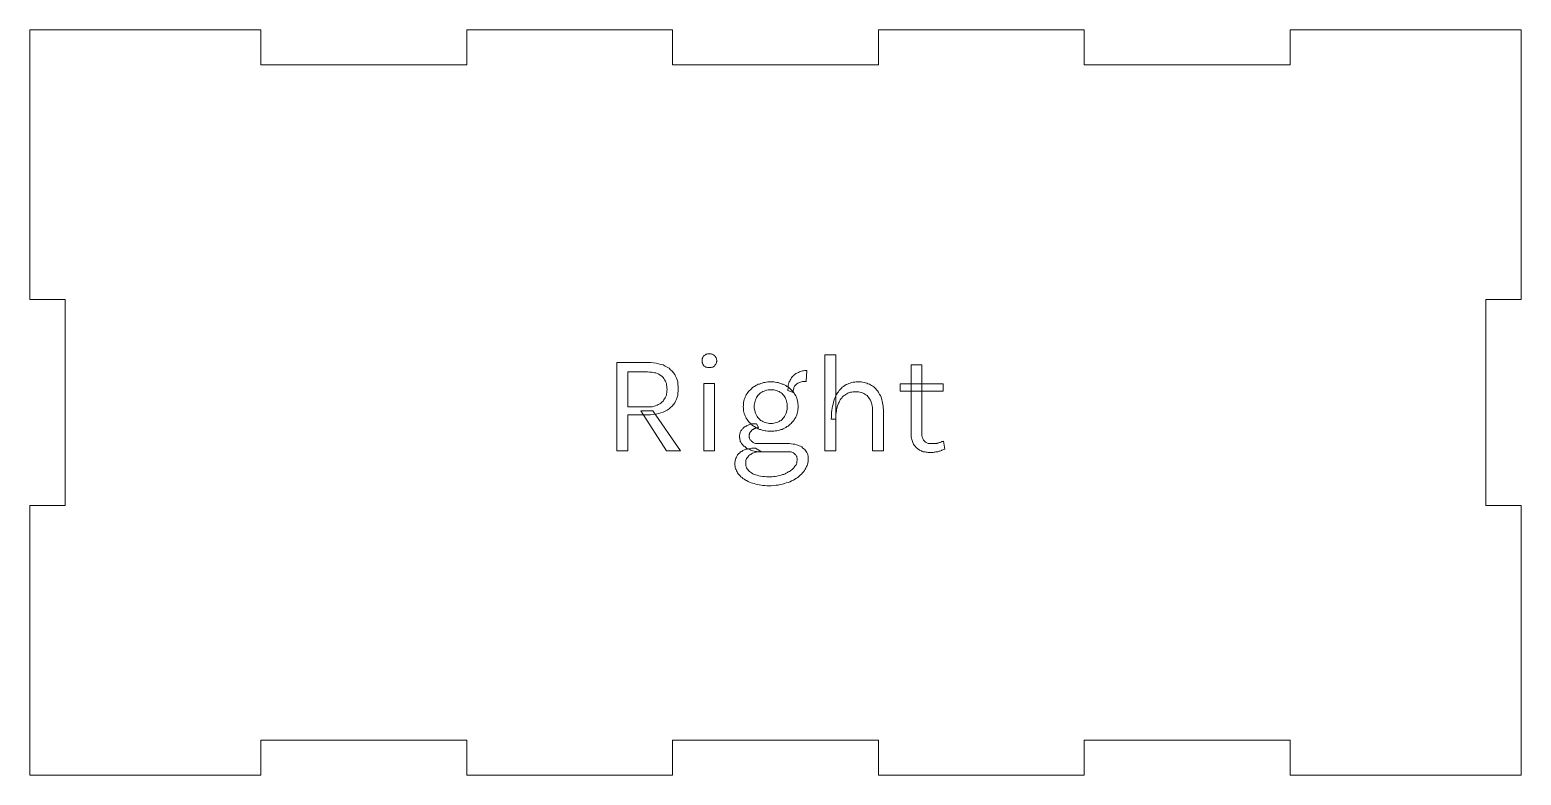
# Model space of a CAD drawing. Extents: x 0 to 19.1, y 0 to 10.4.
# Drawn here: x 0 to 5, y 7.85 to 10.35 of the extents above; entities that cross this region are included whole.
import ezdxf

# ---------------------------------------------------------------- set-up
doc = ezdxf.new("R2010")
doc.units = 0
doc.layers.get('0').update_dxf_attribs({"lineweight": 0})

msp = doc.modelspace()

# ---------------------------------------------------------------- linework, layer by layer
for p, q in [((0.118, 10.354), (0, 10.354)), ((0, 10.354), (0, 10.236)), ((0.775, 10.354), (0.118, 10.354)), ((0.775, 10.236), (0.775, 10.354)), ((2.155, 10.354), (1.465, 10.354)), ((1.465, 10.354), (1.465, 10.236)), ((2.155, 10.236), (2.155, 10.354)), ((3.535, 10.354), (2.845, 10.354)), ((2.845, 10.354), (2.845, 10.236)), ((3.535, 10.236), (3.535, 10.354)), ((4.882, 10.354), (4.225, 10.354)), ((4.225, 10.354), (4.225, 10.236)), ((5, 10.354), (4.882, 10.354)), ((5, 10.236), (5, 10.354)), ((0, 10.236), (0, 9.449)), ((1.465, 10.236), (0.775, 10.236)), ((2.845, 10.236), (2.155, 10.236)), ((4.225, 10.236), (3.535, 10.236)), ((5, 9.449), (5, 10.236)), ((0, 9.449), (0.118, 9.449)), ((0.118, 9.449), (0.118, 8.759)), ((4.882, 8.759), (4.882, 9.449)), ((4.882, 9.449), (5, 9.449)), ((2.254, 9.25), (2.255, 9.252)), ((2.254, 9.248), (2.254, 9.25)), ((2.255, 9.254), (2.256, 9.255)), ((2.255, 9.252), (2.255, 9.254)), ((2.256, 9.255), (2.257, 9.257)), ((2.257, 9.257), (2.258, 9.258)), ((2.258, 9.258), (2.259, 9.26)), ((2.259, 9.26), (2.26, 9.261)), ((2.26, 9.261), (2.261, 9.262)), ((2.261, 9.262), (2.263, 9.263)), ((2.263, 9.263), (2.265, 9.264)), ((2.265, 9.264), (2.266, 9.265)), ((2.266, 9.265), (2.268, 9.266)), ((2.268, 9.266), (2.27, 9.266)), ((2.27, 9.266), (2.272, 9.267)), ((2.272, 9.267), (2.274, 9.267)), ((2.274, 9.267), (2.276, 9.267)), ((2.276, 9.267), (2.278, 9.267)), ((2.278, 9.267), (2.278, 9.267)), ((2.278, 9.267), (2.28, 9.267)), ((2.28, 9.267), (2.282, 9.267)), ((2.282, 9.267), (2.284, 9.267)), ((2.284, 9.267), (2.286, 9.266)), ((2.286, 9.266), (2.288, 9.266)), ((2.288, 9.266), (2.29, 9.265)), ((2.29, 9.265), (2.292, 9.264)), ((2.292, 9.264), (2.293, 9.263)), ((2.293, 9.263), (2.295, 9.262)), ((2.295, 9.262), (2.296, 9.261)), ((2.296, 9.261), (2.297, 9.26)), ((2.297, 9.26), (2.298, 9.258)), ((2.298, 9.258), (2.299, 9.257)), ((2.299, 9.257), (2.3, 9.255)), ((2.3, 9.255), (2.301, 9.254)), ((2.301, 9.254), (2.302, 9.252)), ((2.302, 9.252), (2.302, 9.25)), ((2.302, 9.25), (2.302, 9.248)), ((2.665, 8.942), (2.665, 9.264)), ((2.665, 9.264), (2.702, 9.264)), ((2.702, 9.264), (2.702, 8.942)), ((1.968, 8.942), (1.968, 9.238)), ((1.968, 9.238), (2.071, 9.238)), ((2.005, 9.207), (2.005, 9.089)), ((2.071, 9.207), (2.005, 9.207)), ((2.005, 9.207), (2.005, 9.207)), ((2.071, 9.238), (2.081, 9.238)), ((2.078, 9.206), (2.071, 9.207)), ((2.071, 9.207), (2.071, 9.207)), ((2.084, 9.206), (2.078, 9.206)), ((2.081, 9.238), (2.091, 9.237)), ((2.089, 9.205), (2.084, 9.206)), ((2.094, 9.204), (2.089, 9.205)), ((2.091, 9.237), (2.1, 9.236)), ((2.099, 9.203), (2.094, 9.204)), ((2.104, 9.201), (2.099, 9.203)), ((2.1, 9.236), (2.108, 9.234)), ((2.109, 9.199), (2.104, 9.201)), ((2.108, 9.234), (2.116, 9.232)), ((2.116, 9.232), (2.123, 9.23)), ((2.123, 9.23), (2.13, 9.226)), ((2.13, 9.226), (2.137, 9.223)), ((2.137, 9.223), (2.143, 9.219)), ((2.143, 9.219), (2.148, 9.214)), ((2.148, 9.214), (2.153, 9.209)), ((2.153, 9.209), (2.158, 9.204)), ((2.158, 9.204), (2.162, 9.198)), ((2.254, 9.246), (2.254, 9.248)), ((2.254, 9.244), (2.254, 9.246)), ((2.254, 9.242), (2.254, 9.244)), ((2.254, 9.244), (2.254, 9.244)), ((2.254, 9.24), (2.254, 9.242)), ((2.254, 9.238), (2.254, 9.24)), ((2.255, 9.237), (2.254, 9.238)), ((2.255, 9.235), (2.255, 9.237)), ((2.256, 9.233), (2.255, 9.235)), ((2.257, 9.232), (2.256, 9.233)), ((2.258, 9.23), (2.257, 9.232)), ((2.259, 9.229), (2.258, 9.23)), ((2.26, 9.227), (2.259, 9.229)), ((2.261, 9.226), (2.26, 9.227)), ((2.263, 9.225), (2.261, 9.226)), ((2.265, 9.224), (2.263, 9.225)), ((2.266, 9.223), (2.265, 9.224)), ((2.268, 9.222), (2.266, 9.223)), ((2.27, 9.222), (2.268, 9.222)), ((2.272, 9.221), (2.27, 9.222)), ((2.274, 9.221), (2.272, 9.221)), ((2.276, 9.221), (2.274, 9.221)), ((2.278, 9.221), (2.276, 9.221)), ((2.278, 9.221), (2.278, 9.221)), ((2.28, 9.221), (2.278, 9.221)), ((2.278, 9.221), (2.278, 9.221)), ((2.282, 9.221), (2.28, 9.221)), ((2.284, 9.221), (2.282, 9.221)), ((2.286, 9.222), (2.284, 9.221)), ((2.288, 9.222), (2.286, 9.222)), ((2.29, 9.223), (2.288, 9.222)), ((2.292, 9.224), (2.29, 9.223)), ((2.293, 9.225), (2.292, 9.224)), ((2.295, 9.226), (2.293, 9.225)), ((2.296, 9.227), (2.295, 9.226)), ((2.297, 9.229), (2.296, 9.227)), ((2.298, 9.23), (2.297, 9.229)), ((2.299, 9.232), (2.298, 9.23)), ((2.3, 9.233), (2.299, 9.232)), ((2.301, 9.235), (2.3, 9.233)), ((2.302, 9.237), (2.301, 9.235)), ((2.302, 9.248), (2.303, 9.246)), ((2.303, 9.242), (2.302, 9.24)), ((2.302, 9.24), (2.302, 9.238)), ((2.302, 9.238), (2.302, 9.237)), ((2.303, 9.246), (2.303, 9.244)), ((2.303, 9.244), (2.303, 9.244)), ((2.303, 9.244), (2.303, 9.242)), ((2.566, 9.199), (2.568, 9.201)), ((2.568, 9.201), (2.571, 9.202)), ((2.571, 9.202), (2.574, 9.204)), ((2.574, 9.204), (2.577, 9.205)), ((2.577, 9.205), (2.58, 9.207)), ((2.58, 9.207), (2.584, 9.208)), ((2.584, 9.208), (2.587, 9.209)), ((2.587, 9.209), (2.59, 9.21)), ((2.59, 9.21), (2.594, 9.21)), ((2.594, 9.21), (2.598, 9.211)), ((2.598, 9.211), (2.602, 9.211)), ((2.602, 9.211), (2.605, 9.211)), ((2.605, 9.211), (2.603, 9.174)), ((2.605, 9.211), (2.605, 9.211)), ((2.955, 9), (2.955, 9.23)), ((2.955, 9.23), (2.991, 9.23)), ((2.991, 9.23), (2.991, 9.001)), ((2.113, 9.196), (2.109, 9.199)), ((2.116, 9.194), (2.113, 9.196)), ((2.12, 9.191), (2.116, 9.194)), ((2.123, 9.188), (2.12, 9.191)), ((2.126, 9.184), (2.123, 9.188)), ((2.128, 9.18), (2.126, 9.184)), ((2.131, 9.176), (2.128, 9.18)), ((2.132, 9.172), (2.131, 9.176)), ((2.134, 9.168), (2.132, 9.172)), ((2.135, 9.163), (2.134, 9.168)), ((2.136, 9.158), (2.135, 9.163)), ((2.136, 9.153), (2.136, 9.158)), ((2.137, 9.148), (2.136, 9.153)), ((2.162, 9.198), (2.165, 9.192)), ((2.165, 9.192), (2.168, 9.186)), ((2.168, 9.186), (2.17, 9.18)), ((2.17, 9.18), (2.172, 9.173)), ((2.172, 9.173), (2.173, 9.166)), ((2.173, 9.166), (2.174, 9.158)), ((2.174, 9.158), (2.174, 9.15)), ((2.174, 9.15), (2.174, 9.15)), ((2.174, 9.15), (2.174, 9.143)), ((2.26, 8.942), (2.26, 9.168)), ((2.26, 9.168), (2.296, 9.168)), ((2.296, 9.168), (2.296, 8.942)), ((2.416, 9.147), (2.419, 9.15)), ((2.419, 9.15), (2.422, 9.153)), ((2.422, 9.153), (2.426, 9.156)), ((2.426, 9.156), (2.43, 9.158)), ((2.43, 9.158), (2.434, 9.161)), ((2.434, 9.161), (2.438, 9.163)), ((2.438, 9.163), (2.442, 9.165)), ((2.442, 9.165), (2.446, 9.166)), ((2.446, 9.166), (2.451, 9.168)), ((2.451, 9.168), (2.455, 9.169)), ((2.455, 9.169), (2.46, 9.171)), ((2.46, 9.171), (2.465, 9.171)), ((2.465, 9.171), (2.469, 9.172)), ((2.469, 9.172), (2.474, 9.173)), ((2.474, 9.173), (2.479, 9.173)), ((2.479, 9.173), (2.485, 9.173)), ((2.485, 9.173), (2.485, 9.173)), ((2.485, 9.173), (2.49, 9.173)), ((2.49, 9.173), (2.494, 9.173)), ((2.494, 9.173), (2.499, 9.172)), ((2.499, 9.172), (2.504, 9.171)), ((2.504, 9.171), (2.509, 9.171)), ((2.509, 9.171), (2.513, 9.169)), ((2.513, 9.169), (2.518, 9.168)), ((2.518, 9.168), (2.522, 9.166)), ((2.522, 9.166), (2.526, 9.165)), ((2.526, 9.165), (2.53, 9.163)), ((2.53, 9.163), (2.535, 9.161)), ((2.535, 9.161), (2.538, 9.158)), ((2.538, 9.158), (2.542, 9.156)), ((2.541, 9.148), (2.542, 9.152)), ((2.542, 9.159), (2.543, 9.163)), ((2.542, 9.156), (2.542, 9.159)), ((2.542, 9.156), (2.546, 9.153)), ((2.542, 9.152), (2.542, 9.156)), ((2.543, 9.163), (2.544, 9.166)), ((2.544, 9.166), (2.545, 9.17)), ((2.545, 9.17), (2.546, 9.173)), ((2.546, 9.173), (2.548, 9.176)), ((2.546, 9.153), (2.549, 9.15)), ((2.548, 9.176), (2.549, 9.179)), ((2.549, 9.179), (2.551, 9.182)), ((2.549, 9.15), (2.552, 9.147)), ((2.551, 9.182), (2.552, 9.185)), ((2.552, 9.185), (2.554, 9.187)), ((2.554, 9.187), (2.556, 9.19)), ((2.556, 9.19), (2.558, 9.192)), ((2.558, 9.192), (2.561, 9.195)), ((2.561, 9.151), (2.56, 9.148)), ((2.561, 9.195), (2.563, 9.197)), ((2.562, 9.154), (2.561, 9.151)), ((2.563, 9.157), (2.562, 9.154)), ((2.563, 9.197), (2.566, 9.199)), ((2.564, 9.159), (2.563, 9.157)), ((2.566, 9.161), (2.564, 9.159)), ((2.568, 9.163), (2.566, 9.161)), ((2.57, 9.165), (2.568, 9.163)), ((2.572, 9.167), (2.57, 9.165)), ((2.575, 9.169), (2.572, 9.167)), ((2.578, 9.17), (2.575, 9.169)), ((2.581, 9.171), (2.578, 9.17)), ((2.584, 9.172), (2.581, 9.171)), ((2.587, 9.173), (2.584, 9.172)), ((2.591, 9.174), (2.587, 9.173)), ((2.595, 9.174), (2.591, 9.174)), ((2.598, 9.174), (2.595, 9.174)), ((2.603, 9.174), (2.598, 9.174)), ((2.717, 9.148), (2.721, 9.152)), ((2.721, 9.152), (2.724, 9.155)), ((2.724, 9.155), (2.728, 9.158)), ((2.728, 9.158), (2.732, 9.161)), ((2.732, 9.161), (2.737, 9.164)), ((2.737, 9.164), (2.741, 9.166)), ((2.741, 9.166), (2.746, 9.168)), ((2.746, 9.168), (2.75, 9.169)), ((2.75, 9.169), (2.755, 9.171)), ((2.755, 9.171), (2.76, 9.172)), ((2.76, 9.172), (2.766, 9.172)), ((2.766, 9.172), (2.771, 9.173)), ((2.771, 9.173), (2.777, 9.173)), ((2.777, 9.173), (2.777, 9.173)), ((2.777, 9.173), (2.782, 9.173)), ((2.782, 9.173), (2.787, 9.173)), ((2.787, 9.173), (2.792, 9.172)), ((2.792, 9.172), (2.797, 9.171)), ((2.797, 9.171), (2.802, 9.17)), ((2.802, 9.17), (2.806, 9.169)), ((2.806, 9.169), (2.81, 9.167)), ((2.81, 9.167), (2.815, 9.165)), ((2.815, 9.165), (2.819, 9.163)), ((2.819, 9.163), (2.822, 9.161)), ((2.822, 9.161), (2.826, 9.159)), ((2.826, 9.159), (2.83, 9.156)), ((2.83, 9.156), (2.833, 9.153)), ((2.833, 9.153), (2.836, 9.15)), ((2.836, 9.15), (2.839, 9.147)), ((2.918, 9.142), (2.918, 9.167)), ((2.918, 9.167), (3.062, 9.167)), ((3.062, 9.167), (3.062, 9.142)), ((2.112, 9.099), (2.116, 9.102)), ((2.116, 9.102), (2.119, 9.105)), ((2.119, 9.105), (2.123, 9.109)), ((2.123, 9.109), (2.125, 9.112)), ((2.125, 9.112), (2.128, 9.116)), ((2.128, 9.116), (2.13, 9.12)), ((2.13, 9.12), (2.132, 9.124)), ((2.132, 9.124), (2.134, 9.129)), ((2.134, 9.129), (2.135, 9.133)), ((2.135, 9.133), (2.136, 9.138)), ((2.136, 9.143), (2.137, 9.148)), ((2.136, 9.138), (2.136, 9.143)), ((2.137, 9.148), (2.137, 9.148)), ((2.162, 9.103), (2.158, 9.097)), ((2.165, 9.109), (2.162, 9.103)), ((2.168, 9.115), (2.165, 9.109)), ((2.17, 9.122), (2.168, 9.115)), ((2.172, 9.128), (2.17, 9.122)), ((2.173, 9.135), (2.172, 9.128)), ((2.174, 9.143), (2.173, 9.135)), ((2.393, 9.105), (2.394, 9.109)), ((2.393, 9.1), (2.393, 9.105)), ((2.394, 9.109), (2.395, 9.114)), ((2.395, 9.114), (2.397, 9.118)), ((2.397, 9.118), (2.398, 9.122)), ((2.398, 9.122), (2.4, 9.126)), ((2.4, 9.126), (2.402, 9.13)), ((2.402, 9.13), (2.405, 9.134)), ((2.405, 9.134), (2.407, 9.138)), ((2.407, 9.138), (2.41, 9.141)), ((2.41, 9.141), (2.413, 9.144)), ((2.413, 9.144), (2.416, 9.147)), ((2.431, 9.104), (2.43, 9.1)), ((2.432, 9.109), (2.431, 9.104)), ((2.433, 9.113), (2.432, 9.109)), ((2.435, 9.117), (2.433, 9.113)), ((2.436, 9.121), (2.435, 9.117)), ((2.439, 9.124), (2.436, 9.121)), ((2.441, 9.127), (2.439, 9.124)), ((2.444, 9.131), (2.441, 9.127)), ((2.447, 9.134), (2.444, 9.131)), ((2.45, 9.136), (2.447, 9.134)), ((2.454, 9.139), (2.45, 9.136)), ((2.458, 9.141), (2.454, 9.139)), ((2.462, 9.142), (2.458, 9.141)), ((2.466, 9.144), (2.462, 9.142)), ((2.47, 9.145), (2.466, 9.144)), ((2.475, 9.146), (2.47, 9.145)), ((2.479, 9.146), (2.475, 9.146)), ((2.485, 9.146), (2.479, 9.146)), ((2.49, 9.146), (2.485, 9.146)), ((2.485, 9.146), (2.485, 9.146)), ((2.494, 9.146), (2.49, 9.146)), ((2.499, 9.145), (2.494, 9.146)), ((2.503, 9.144), (2.499, 9.145)), ((2.508, 9.142), (2.503, 9.144)), ((2.512, 9.141), (2.508, 9.142)), ((2.515, 9.139), (2.512, 9.141)), ((2.519, 9.136), (2.515, 9.139)), ((2.522, 9.134), (2.519, 9.136)), ((2.525, 9.131), (2.522, 9.134)), ((2.528, 9.127), (2.525, 9.131)), ((2.53, 9.124), (2.528, 9.127)), ((2.532, 9.121), (2.53, 9.124)), ((2.534, 9.117), (2.532, 9.121)), ((2.536, 9.113), (2.534, 9.117)), ((2.537, 9.109), (2.536, 9.113)), ((2.538, 9.104), (2.537, 9.109)), ((2.539, 9.1), (2.538, 9.104)), ((2.541, 9.144), (2.541, 9.148)), ((2.559, 9.137), (2.541, 9.144)), ((2.552, 9.147), (2.555, 9.144)), ((2.555, 9.144), (2.558, 9.141)), ((2.558, 9.141), (2.561, 9.138)), ((2.56, 9.148), (2.559, 9.144)), ((2.559, 9.144), (2.559, 9.141)), ((2.559, 9.141), (2.559, 9.137)), ((2.559, 9.137), (2.559, 9.137)), ((2.559, 9.137), (2.559, 9.137)), ((2.561, 9.138), (2.563, 9.134)), ((2.563, 9.134), (2.566, 9.13)), ((2.566, 9.13), (2.568, 9.126)), ((2.568, 9.126), (2.57, 9.122)), ((2.57, 9.122), (2.571, 9.118)), ((2.571, 9.118), (2.573, 9.114)), ((2.573, 9.114), (2.574, 9.109)), ((2.574, 9.109), (2.575, 9.105)), ((2.575, 9.105), (2.575, 9.1)), ((2.693, 9.098), (2.694, 9.104)), ((2.694, 9.104), (2.696, 9.11)), ((2.696, 9.11), (2.698, 9.116)), ((2.698, 9.116), (2.7, 9.121)), ((2.7, 9.121), (2.702, 9.126)), ((2.702, 9.126), (2.705, 9.131)), ((2.705, 9.131), (2.708, 9.136)), ((2.708, 9.136), (2.711, 9.14)), ((2.711, 9.102), (2.71, 9.098)), ((2.711, 9.14), (2.714, 9.144)), ((2.713, 9.105), (2.711, 9.102)), ((2.715, 9.109), (2.713, 9.105)), ((2.714, 9.144), (2.717, 9.148)), ((2.717, 9.113), (2.715, 9.109)), ((2.719, 9.116), (2.717, 9.113)), ((2.722, 9.119), (2.719, 9.116)), ((2.724, 9.122), (2.722, 9.119)), ((2.727, 9.125), (2.724, 9.122)), ((2.73, 9.127), (2.727, 9.125)), ((2.733, 9.129), (2.73, 9.127)), ((2.736, 9.131), (2.733, 9.129)), ((2.739, 9.133), (2.736, 9.131)), ((2.742, 9.135), (2.739, 9.133)), ((2.745, 9.136), (2.742, 9.135)), ((2.749, 9.138), (2.745, 9.136)), ((2.752, 9.139), (2.749, 9.138)), ((2.756, 9.139), (2.752, 9.139)), ((2.76, 9.14), (2.756, 9.139)), ((2.764, 9.14), (2.76, 9.14)), ((2.768, 9.14), (2.764, 9.14)), ((2.773, 9.14), (2.768, 9.14)), ((2.768, 9.14), (2.768, 9.14)), ((2.778, 9.14), (2.773, 9.14)), ((2.783, 9.139), (2.778, 9.14)), ((2.787, 9.138), (2.783, 9.139)), ((2.792, 9.136), (2.787, 9.138)), ((2.796, 9.134), (2.792, 9.136)), ((2.8, 9.132), (2.796, 9.134)), ((2.803, 9.13), (2.8, 9.132)), ((2.807, 9.127), (2.803, 9.13)), ((2.81, 9.124), (2.807, 9.127)), ((2.813, 9.12), (2.81, 9.124)), ((2.815, 9.116), (2.813, 9.12)), ((2.818, 9.112), (2.815, 9.116)), ((2.82, 9.108), (2.818, 9.112)), ((2.822, 9.103), (2.82, 9.108)), ((2.823, 9.098), (2.822, 9.103)), ((2.839, 9.147), (2.842, 9.143)), ((2.842, 9.143), (2.845, 9.139)), ((2.845, 9.139), (2.847, 9.135)), ((2.847, 9.135), (2.849, 9.131)), ((2.849, 9.131), (2.852, 9.127)), ((2.852, 9.127), (2.854, 9.122)), ((2.854, 9.122), (2.855, 9.118)), ((2.855, 9.118), (2.857, 9.113)), ((2.857, 9.113), (2.858, 9.108)), ((2.858, 9.108), (2.859, 9.103)), ((2.859, 9.103), (2.86, 9.097)), ((3.062, 9.142), (2.918, 9.142)), ((3.062, 9.142), (3.062, 9.142)), ((2.005, 9.089), (2.069, 9.089)), ((2.071, 9.063), (2.005, 9.063)), ((2.005, 9.063), (2.005, 8.942)), ((2.134, 8.942), (2.049, 9.076)), ((2.049, 9.076), (2.089, 9.076)), ((2.069, 9.089), (2.075, 9.089)), ((2.081, 9.063), (2.071, 9.063)), ((2.071, 9.063), (2.071, 9.063)), ((2.075, 9.089), (2.081, 9.09)), ((2.081, 9.09), (2.087, 9.09)), ((2.091, 9.064), (2.081, 9.063)), ((2.087, 9.09), (2.093, 9.092)), ((2.089, 9.076), (2.182, 8.942)), ((2.1, 9.065), (2.091, 9.064)), ((2.093, 9.092), (2.098, 9.093)), ((2.098, 9.093), (2.103, 9.095)), ((2.108, 9.067), (2.1, 9.065)), ((2.103, 9.095), (2.107, 9.097)), ((2.107, 9.097), (2.112, 9.099)), ((2.116, 9.069), (2.108, 9.067)), ((2.123, 9.072), (2.116, 9.069)), ((2.13, 9.075), (2.123, 9.072)), ((2.137, 9.078), (2.13, 9.075)), ((2.143, 9.083), (2.137, 9.078)), ((2.148, 9.087), (2.143, 9.083)), ((2.153, 9.092), (2.148, 9.087)), ((2.158, 9.097), (2.153, 9.092)), ((2.392, 9.09), (2.393, 9.095)), ((2.393, 9.086), (2.392, 9.09)), ((2.392, 9.09), (2.392, 9.09)), ((2.393, 9.095), (2.393, 9.1)), ((2.393, 9.081), (2.393, 9.086)), ((2.393, 9.076), (2.393, 9.081)), ((2.394, 9.072), (2.393, 9.076)), ((2.395, 9.067), (2.394, 9.072)), ((2.397, 9.063), (2.395, 9.067)), ((2.398, 9.059), (2.397, 9.063)), ((2.4, 9.055), (2.398, 9.059)), ((2.402, 9.051), (2.4, 9.055)), ((2.405, 9.047), (2.402, 9.051)), ((2.43, 9.1), (2.429, 9.095)), ((2.429, 9.095), (2.429, 9.09)), ((2.429, 9.09), (2.429, 9.09)), ((2.429, 9.09), (2.429, 9.086)), ((2.429, 9.086), (2.43, 9.081)), ((2.43, 9.081), (2.431, 9.077)), ((2.431, 9.077), (2.432, 9.072)), ((2.432, 9.072), (2.433, 9.068)), ((2.433, 9.068), (2.435, 9.064)), ((2.435, 9.064), (2.436, 9.061)), ((2.436, 9.061), (2.439, 9.057)), ((2.439, 9.057), (2.441, 9.054)), ((2.441, 9.054), (2.444, 9.05)), ((2.444, 9.05), (2.447, 9.047)), ((2.522, 9.047), (2.525, 9.05)), ((2.525, 9.05), (2.528, 9.054)), ((2.528, 9.054), (2.53, 9.057)), ((2.53, 9.057), (2.532, 9.061)), ((2.532, 9.061), (2.534, 9.064)), ((2.534, 9.064), (2.536, 9.068)), ((2.536, 9.068), (2.537, 9.072)), ((2.537, 9.072), (2.538, 9.077)), ((2.538, 9.077), (2.539, 9.081)), ((2.539, 9.095), (2.539, 9.1)), ((2.539, 9.09), (2.539, 9.095)), ((2.539, 9.086), (2.539, 9.09)), ((2.539, 9.09), (2.539, 9.09)), ((2.539, 9.081), (2.539, 9.086)), ((2.566, 9.051), (2.563, 9.047)), ((2.568, 9.055), (2.566, 9.051)), ((2.57, 9.059), (2.568, 9.055)), ((2.571, 9.063), (2.57, 9.059)), ((2.573, 9.067), (2.571, 9.063)), ((2.574, 9.072), (2.573, 9.067)), ((2.575, 9.076), (2.574, 9.072)), ((2.575, 9.1), (2.576, 9.095)), ((2.576, 9.086), (2.575, 9.081)), ((2.575, 9.081), (2.575, 9.076)), ((2.576, 9.095), (2.576, 9.09)), ((2.576, 9.09), (2.576, 9.09)), ((2.576, 9.09), (2.576, 9.086)), ((2.687, 9.048), (2.688, 9.056)), ((2.688, 9.071), (2.689, 9.078)), ((2.688, 9.064), (2.688, 9.071)), ((2.688, 9.056), (2.688, 9.064)), ((2.689, 9.078), (2.69, 9.085)), ((2.69, 9.085), (2.691, 9.092)), ((2.691, 9.092), (2.693, 9.098)), ((2.703, 9.07), (2.702, 9.065)), ((2.702, 9.065), (2.702, 9.059)), ((2.702, 9.059), (2.702, 9.054)), ((2.702, 9.054), (2.702, 9.048)), ((2.704, 9.075), (2.703, 9.07)), ((2.705, 9.08), (2.704, 9.075)), ((2.706, 9.084), (2.705, 9.08)), ((2.707, 9.089), (2.706, 9.084)), ((2.708, 9.093), (2.707, 9.089)), ((2.71, 9.098), (2.708, 9.093)), ((2.824, 9.092), (2.823, 9.098)), ((2.825, 9.087), (2.824, 9.092)), ((2.825, 9.081), (2.825, 9.087)), ((2.825, 9.074), (2.825, 9.081)), ((2.825, 8.942), (2.825, 9.074)), ((2.86, 9.097), (2.861, 9.092)), ((2.861, 9.092), (2.861, 9.086)), ((2.861, 9.086), (2.862, 9.08)), ((2.862, 9.08), (2.862, 9.074)), ((2.862, 9.074), (2.862, 9.074)), ((2.862, 9.074), (2.862, 8.942)), ((2.38, 8.999), (2.381, 9.002)), ((2.381, 9.002), (2.382, 9.004)), ((2.382, 9.004), (2.383, 9.007)), ((2.383, 9.007), (2.384, 9.009)), ((2.384, 9.009), (2.386, 9.011)), ((2.386, 9.011), (2.387, 9.013)), ((2.387, 9.013), (2.389, 9.015)), ((2.389, 9.015), (2.391, 9.017)), ((2.391, 9.017), (2.392, 9.018)), ((2.392, 9.018), (2.394, 9.02)), ((2.394, 9.02), (2.396, 9.022)), ((2.396, 9.022), (2.399, 9.023)), ((2.399, 9.023), (2.401, 9.024)), ((2.401, 9.024), (2.403, 9.026)), ((2.403, 9.026), (2.406, 9.027)), ((2.407, 9.044), (2.405, 9.047)), ((2.406, 9.027), (2.408, 9.028)), ((2.41, 9.04), (2.407, 9.044)), ((2.408, 9.028), (2.411, 9.029)), ((2.413, 9.037), (2.41, 9.04)), ((2.411, 9.029), (2.413, 9.03)), ((2.416, 9.034), (2.413, 9.037)), ((2.413, 9.03), (2.416, 9.031)), ((2.414, 9.001), (2.413, 9)), ((2.413, 9), (2.413, 8.998)), ((2.415, 9.004), (2.414, 9.003)), ((2.414, 9.003), (2.414, 9.001)), ((2.416, 9.006), (2.415, 9.004)), ((2.419, 9.031), (2.416, 9.034)), ((2.416, 9.031), (2.419, 9.031)), ((2.417, 9.007), (2.416, 9.006)), ((2.418, 9.008), (2.417, 9.007)), ((2.419, 9.009), (2.418, 9.008)), ((2.419, 9.031), (2.421, 9.032)), ((2.422, 9.028), (2.419, 9.031)), ((2.42, 9.01), (2.419, 9.009)), ((2.421, 9.011), (2.42, 9.01)), ((2.421, 9.032), (2.424, 9.032)), ((2.422, 9.012), (2.421, 9.011)), ((2.426, 9.025), (2.422, 9.028)), ((2.423, 9.013), (2.422, 9.012)), ((2.425, 9.014), (2.423, 9.013)), ((2.424, 9.032), (2.427, 9.033)), ((2.426, 9.015), (2.425, 9.014)), ((2.43, 9.023), (2.426, 9.025)), ((2.427, 9.016), (2.426, 9.015)), ((2.427, 9.033), (2.43, 9.033)), ((2.429, 9.016), (2.427, 9.016)), ((2.43, 9.017), (2.429, 9.016)), ((2.43, 9.033), (2.433, 9.033)), ((2.434, 9.02), (2.43, 9.023)), ((2.432, 9.017), (2.43, 9.017)), ((2.433, 9.018), (2.432, 9.017)), ((2.433, 9.033), (2.436, 9.033)), ((2.434, 9.018), (2.433, 9.018)), ((2.438, 9.018), (2.434, 9.02)), ((2.436, 9.019), (2.434, 9.018)), ((2.436, 9.033), (2.436, 9.033)), ((2.436, 9.033), (2.443, 9.02)), ((2.437, 9.019), (2.436, 9.019)), ((2.439, 9.019), (2.437, 9.019)), ((2.442, 9.016), (2.438, 9.018)), ((2.44, 9.019), (2.439, 9.019)), ((2.442, 9.019), (2.44, 9.019)), ((2.443, 9.02), (2.442, 9.019)), ((2.446, 9.014), (2.442, 9.016)), ((2.451, 9.013), (2.446, 9.014)), ((2.447, 9.047), (2.45, 9.044)), ((2.45, 9.044), (2.454, 9.042)), ((2.455, 9.011), (2.451, 9.013)), ((2.454, 9.042), (2.458, 9.04)), ((2.46, 9.01), (2.455, 9.011)), ((2.458, 9.04), (2.462, 9.038)), ((2.465, 9.009), (2.46, 9.01)), ((2.462, 9.038), (2.466, 9.037)), ((2.469, 9.009), (2.465, 9.009)), ((2.466, 9.037), (2.47, 9.036)), ((2.474, 9.008), (2.469, 9.009)), ((2.47, 9.036), (2.475, 9.035)), ((2.479, 9.008), (2.474, 9.008)), ((2.475, 9.035), (2.479, 9.034)), ((2.479, 9.034), (2.485, 9.034)), ((2.485, 9.008), (2.479, 9.008)), ((2.485, 9.034), (2.485, 9.034)), ((2.485, 9.034), (2.49, 9.034)), ((2.485, 9.034), (2.485, 9.034)), ((2.485, 9.008), (2.485, 9.008)), ((2.49, 9.008), (2.485, 9.008)), ((2.485, 9.008), (2.485, 9.008)), ((2.49, 9.034), (2.494, 9.035)), ((2.494, 9.008), (2.49, 9.008)), ((2.494, 9.035), (2.499, 9.036)), ((2.499, 9.009), (2.494, 9.008)), ((2.499, 9.036), (2.503, 9.037)), ((2.504, 9.009), (2.499, 9.009)), ((2.503, 9.037), (2.508, 9.038)), ((2.509, 9.01), (2.504, 9.009)), ((2.508, 9.038), (2.512, 9.04)), ((2.513, 9.011), (2.509, 9.01)), ((2.512, 9.04), (2.515, 9.042)), ((2.518, 9.013), (2.513, 9.011)), ((2.515, 9.042), (2.519, 9.044)), ((2.522, 9.014), (2.518, 9.013)), ((2.519, 9.044), (2.522, 9.047)), ((2.526, 9.016), (2.522, 9.014)), ((2.53, 9.018), (2.526, 9.016)), ((2.535, 9.02), (2.53, 9.018)), ((2.538, 9.023), (2.535, 9.02)), ((2.542, 9.025), (2.538, 9.023)), ((2.546, 9.028), (2.542, 9.025)), ((2.549, 9.031), (2.546, 9.028)), ((2.552, 9.034), (2.549, 9.031)), ((2.555, 9.037), (2.552, 9.034)), ((2.558, 9.04), (2.555, 9.037)), ((2.561, 9.044), (2.558, 9.04)), ((2.563, 9.047), (2.561, 9.044)), ((2.702, 9.048), (2.687, 9.048)), ((2.702, 9.048), (2.702, 9.048)), ((2.955, 8.996), (2.955, 9)), ((2.955, 9), (2.955, 9)), ((2.991, 9.001), (2.991, 8.994)), ((2.379, 8.994), (2.38, 8.997)), ((2.379, 8.992), (2.379, 8.994)), ((2.379, 8.989), (2.379, 8.992)), ((2.379, 8.986), (2.379, 8.989)), ((2.379, 8.989), (2.379, 8.989)), ((2.38, 8.984), (2.379, 8.986)), ((2.38, 8.997), (2.38, 8.999)), ((2.38, 8.981), (2.38, 8.984)), ((2.381, 8.978), (2.38, 8.981)), ((2.381, 8.976), (2.381, 8.978)), ((2.382, 8.973), (2.381, 8.976)), ((2.384, 8.971), (2.382, 8.973)), ((2.385, 8.969), (2.384, 8.971)), ((2.386, 8.966), (2.385, 8.969)), ((2.388, 8.964), (2.386, 8.966)), ((2.39, 8.962), (2.388, 8.964)), ((2.392, 8.96), (2.39, 8.962)), ((2.394, 8.958), (2.392, 8.96)), ((2.397, 8.956), (2.394, 8.958)), ((2.399, 8.954), (2.397, 8.956)), ((2.402, 8.952), (2.399, 8.954)), ((2.404, 8.95), (2.402, 8.952)), ((2.413, 8.998), (2.412, 8.997)), ((2.412, 8.997), (2.412, 8.995)), ((2.412, 8.995), (2.412, 8.993)), ((2.412, 8.993), (2.412, 8.991)), ((2.412, 8.991), (2.412, 8.991)), ((2.412, 8.991), (2.412, 8.989)), ((2.412, 8.989), (2.412, 8.987)), ((2.412, 8.987), (2.413, 8.985)), ((2.413, 8.985), (2.413, 8.983)), ((2.413, 8.983), (2.414, 8.981)), ((2.414, 8.981), (2.415, 8.979)), ((2.415, 8.979), (2.416, 8.978)), ((2.416, 8.978), (2.418, 8.976)), ((2.416, 8.95), (2.421, 8.951)), ((2.418, 8.976), (2.419, 8.974)), ((2.419, 8.974), (2.421, 8.973)), ((2.421, 8.973), (2.423, 8.972)), ((2.421, 8.951), (2.427, 8.951)), ((2.423, 8.972), (2.425, 8.97)), ((2.425, 8.97), (2.427, 8.969)), ((2.427, 8.969), (2.43, 8.968)), ((2.427, 8.951), (2.433, 8.951)), ((2.43, 8.968), (2.433, 8.967)), ((2.433, 8.967), (2.437, 8.967)), ((2.433, 8.951), (2.433, 8.951)), ((2.433, 8.951), (2.453, 8.939)), ((2.437, 8.967), (2.44, 8.966)), ((2.44, 8.966), (2.444, 8.966)), ((2.444, 8.966), (2.449, 8.966)), ((2.449, 8.966), (2.453, 8.966)), ((2.453, 8.966), (2.453, 8.966)), ((2.453, 8.966), (2.541, 8.966)), ((2.541, 8.966), (2.547, 8.966)), ((2.547, 8.966), (2.553, 8.965)), ((2.553, 8.965), (2.559, 8.964)), ((2.559, 8.964), (2.565, 8.964)), ((2.565, 8.964), (2.57, 8.962)), ((2.57, 8.962), (2.575, 8.961)), ((2.575, 8.961), (2.579, 8.959)), ((2.579, 8.959), (2.584, 8.957)), ((2.584, 8.957), (2.588, 8.955)), ((2.588, 8.955), (2.591, 8.952)), ((2.591, 8.952), (2.595, 8.949)), ((2.955, 8.991), (2.955, 8.996)), ((2.955, 8.988), (2.955, 8.991)), ((2.956, 8.984), (2.955, 8.988)), ((2.957, 8.98), (2.956, 8.984)), ((2.958, 8.977), (2.957, 8.98)), ((2.959, 8.973), (2.958, 8.977)), ((2.96, 8.97), (2.959, 8.973)), ((2.961, 8.967), (2.96, 8.97)), ((2.963, 8.964), (2.961, 8.967)), ((2.965, 8.961), (2.963, 8.964)), ((2.967, 8.959), (2.965, 8.961)), ((2.969, 8.956), (2.967, 8.959)), ((2.971, 8.954), (2.969, 8.956)), ((2.973, 8.952), (2.971, 8.954)), ((2.976, 8.95), (2.973, 8.952)), ((2.991, 8.994), (2.992, 8.988)), ((2.992, 8.988), (2.994, 8.983)), ((2.994, 8.983), (2.996, 8.978)), ((2.996, 8.978), (2.999, 8.974)), ((2.999, 8.974), (3.003, 8.971)), ((3.003, 8.971), (3.007, 8.969)), ((3.007, 8.969), (3.012, 8.967)), ((3.012, 8.967), (3.017, 8.966)), ((3.017, 8.966), (3.024, 8.966)), ((3.024, 8.966), (3.024, 8.966)), ((3.024, 8.966), (3.026, 8.966)), ((3.026, 8.966), (3.027, 8.966)), ((3.027, 8.966), (3.029, 8.966)), ((3.029, 8.966), (3.031, 8.966)), ((3.031, 8.966), (3.033, 8.966)), ((3.033, 8.966), (3.035, 8.966)), ((3.035, 8.966), (3.037, 8.967)), ((3.037, 8.967), (3.039, 8.967)), ((3.039, 8.967), (3.041, 8.967)), ((3.041, 8.967), (3.042, 8.968)), ((3.042, 8.968), (3.044, 8.968)), ((3.044, 8.968), (3.046, 8.969)), ((3.046, 8.969), (3.048, 8.969)), ((3.048, 8.969), (3.05, 8.97)), ((3.05, 8.97), (3.052, 8.97)), ((3.052, 8.97), (3.054, 8.971)), ((3.054, 8.971), (3.056, 8.972)), ((3.056, 8.972), (3.058, 8.973)), ((3.058, 8.973), (3.061, 8.973)), ((3.061, 8.973), (3.063, 8.974)), ((3.063, 8.974), (3.063, 8.974)), ((3.063, 8.974), (3.068, 8.948)), ((2.005, 8.942), (1.968, 8.942)), ((2.005, 8.942), (2.005, 8.942)), ((2.182, 8.942), (2.134, 8.942)), ((2.182, 8.942), (2.182, 8.942)), ((2.296, 8.942), (2.26, 8.942)), ((2.296, 8.942), (2.296, 8.942)), ((2.364, 8.903), (2.365, 8.908)), ((2.364, 8.898), (2.364, 8.903)), ((2.365, 8.908), (2.366, 8.912)), ((2.366, 8.912), (2.367, 8.917)), ((2.367, 8.917), (2.369, 8.921)), ((2.369, 8.921), (2.371, 8.925)), ((2.371, 8.925), (2.373, 8.928)), ((2.373, 8.928), (2.376, 8.932)), ((2.376, 8.932), (2.38, 8.935)), ((2.38, 8.935), (2.383, 8.938)), ((2.383, 8.938), (2.387, 8.94)), ((2.387, 8.94), (2.391, 8.943)), ((2.391, 8.943), (2.396, 8.945)), ((2.396, 8.945), (2.401, 8.947)), ((2.401, 8.906), (2.4, 8.903)), ((2.4, 8.903), (2.4, 8.899)), ((2.401, 8.947), (2.405, 8.948)), ((2.402, 8.913), (2.401, 8.909)), ((2.401, 8.909), (2.401, 8.906)), ((2.403, 8.916), (2.402, 8.913)), ((2.405, 8.918), (2.403, 8.916)), ((2.407, 8.949), (2.404, 8.95)), ((2.405, 8.948), (2.41, 8.949)), ((2.407, 8.921), (2.405, 8.918)), ((2.411, 8.947), (2.407, 8.949)), ((2.409, 8.924), (2.407, 8.921)), ((2.411, 8.926), (2.409, 8.924)), ((2.41, 8.949), (2.416, 8.95)), ((2.414, 8.946), (2.411, 8.947)), ((2.414, 8.928), (2.411, 8.926)), ((2.417, 8.944), (2.414, 8.946)), ((2.417, 8.93), (2.414, 8.928)), ((2.421, 8.943), (2.417, 8.944)), ((2.42, 8.932), (2.417, 8.93)), ((2.423, 8.934), (2.42, 8.932)), ((2.424, 8.942), (2.421, 8.943)), ((2.427, 8.935), (2.423, 8.934)), ((2.428, 8.941), (2.424, 8.942)), ((2.431, 8.936), (2.427, 8.935)), ((2.432, 8.94), (2.428, 8.941)), ((2.435, 8.937), (2.431, 8.936)), ((2.436, 8.94), (2.432, 8.94)), ((2.439, 8.938), (2.435, 8.937)), ((2.44, 8.939), (2.436, 8.94)), ((2.444, 8.938), (2.439, 8.938)), ((2.444, 8.939), (2.44, 8.939)), ((2.448, 8.939), (2.444, 8.938)), ((2.449, 8.939), (2.444, 8.939)), ((2.453, 8.939), (2.448, 8.939)), ((2.453, 8.939), (2.449, 8.939)), ((2.541, 8.939), (2.453, 8.939)), ((2.544, 8.939), (2.541, 8.939)), ((2.541, 8.939), (2.541, 8.939)), ((2.547, 8.938), (2.544, 8.939)), ((2.55, 8.938), (2.547, 8.938)), ((2.553, 8.938), (2.55, 8.938)), ((2.555, 8.937), (2.553, 8.938)), ((2.558, 8.936), (2.555, 8.937)), ((2.56, 8.935), (2.558, 8.936)), ((2.562, 8.934), (2.56, 8.935)), ((2.563, 8.933), (2.562, 8.934)), ((2.565, 8.931), (2.563, 8.933)), ((2.567, 8.929), (2.565, 8.931)), ((2.568, 8.928), (2.567, 8.929)), ((2.569, 8.926), (2.568, 8.928)), ((2.57, 8.924), (2.569, 8.926)), ((2.571, 8.923), (2.57, 8.924)), ((2.57, 8.898), (2.571, 8.901)), ((2.572, 8.921), (2.571, 8.923)), ((2.571, 8.901), (2.572, 8.904)), ((2.572, 8.919), (2.572, 8.921)), ((2.573, 8.917), (2.572, 8.919)), ((2.572, 8.907), (2.573, 8.91)), ((2.572, 8.904), (2.572, 8.907)), ((2.573, 8.915), (2.573, 8.917)), ((2.573, 8.913), (2.573, 8.915)), ((2.573, 8.91), (2.573, 8.913)), ((2.573, 8.913), (2.573, 8.913)), ((2.595, 8.949), (2.598, 8.946)), ((2.598, 8.946), (2.601, 8.943)), ((2.601, 8.943), (2.603, 8.94)), ((2.603, 8.94), (2.605, 8.936)), ((2.605, 8.936), (2.607, 8.932)), ((2.607, 8.932), (2.608, 8.928)), ((2.608, 8.901), (2.607, 8.897)), ((2.608, 8.928), (2.609, 8.924)), ((2.609, 8.906), (2.608, 8.901)), ((2.609, 8.924), (2.61, 8.919)), ((2.61, 8.91), (2.609, 8.906)), ((2.61, 8.919), (2.61, 8.915)), ((2.61, 8.915), (2.61, 8.915)), ((2.61, 8.915), (2.61, 8.91)), ((2.702, 8.942), (2.665, 8.942)), ((2.702, 8.942), (2.702, 8.942)), ((2.862, 8.942), (2.825, 8.942)), ((2.862, 8.942), (2.862, 8.942)), ((2.978, 8.948), (2.976, 8.95)), ((2.981, 8.946), (2.978, 8.948)), ((2.983, 8.944), (2.981, 8.946)), ((2.986, 8.943), (2.983, 8.944)), ((2.989, 8.942), (2.986, 8.943)), ((2.992, 8.94), (2.989, 8.942)), ((2.995, 8.939), (2.992, 8.94)), ((2.999, 8.938), (2.995, 8.939)), ((3.002, 8.938), (2.999, 8.938)), ((3.005, 8.937), (3.002, 8.938)), ((3.009, 8.937), (3.005, 8.937)), ((3.012, 8.936), (3.009, 8.937)), ((3.016, 8.936), (3.012, 8.936)), ((3.019, 8.936), (3.016, 8.936)), ((3.019, 8.936), (3.019, 8.936)), ((3.022, 8.936), (3.019, 8.936)), ((3.019, 8.936), (3.019, 8.936)), ((3.024, 8.936), (3.022, 8.936)), ((3.027, 8.936), (3.024, 8.936)), ((3.029, 8.936), (3.027, 8.936)), ((3.032, 8.937), (3.029, 8.936)), ((3.034, 8.937), (3.032, 8.937)), ((3.037, 8.938), (3.034, 8.937)), ((3.039, 8.938), (3.037, 8.938)), ((3.042, 8.939), (3.039, 8.938)), ((3.044, 8.939), (3.042, 8.939)), ((3.046, 8.94), (3.044, 8.939)), ((3.049, 8.941), (3.046, 8.94)), ((3.051, 8.941), (3.049, 8.941)), ((3.054, 8.942), (3.051, 8.941)), ((3.056, 8.943), (3.054, 8.942)), ((3.058, 8.944), (3.056, 8.943)), ((3.061, 8.945), (3.058, 8.944)), ((3.063, 8.946), (3.061, 8.945)), ((3.066, 8.947), (3.063, 8.946)), ((3.068, 8.948), (3.066, 8.947)), ((2.364, 8.894), (2.364, 8.898)), ((2.364, 8.898), (2.364, 8.898)), ((2.365, 8.89), (2.364, 8.894)), ((2.365, 8.886), (2.365, 8.89)), ((2.366, 8.882), (2.365, 8.886)), ((2.368, 8.879), (2.366, 8.882)), ((2.369, 8.875), (2.368, 8.879)), ((2.371, 8.872), (2.369, 8.875)), ((2.373, 8.868), (2.371, 8.872)), ((2.375, 8.865), (2.373, 8.868)), ((2.378, 8.861), (2.375, 8.865)), ((2.381, 8.858), (2.378, 8.861)), ((2.384, 8.855), (2.381, 8.858)), ((2.388, 8.852), (2.384, 8.855)), ((2.391, 8.849), (2.388, 8.852)), ((2.4, 8.899), (2.4, 8.899)), ((2.4, 8.899), (2.4, 8.895)), ((2.4, 8.895), (2.401, 8.892)), ((2.401, 8.892), (2.402, 8.889)), ((2.402, 8.889), (2.403, 8.885)), ((2.403, 8.885), (2.405, 8.882)), ((2.405, 8.882), (2.407, 8.879)), ((2.407, 8.879), (2.41, 8.876)), ((2.41, 8.876), (2.413, 8.873)), ((2.413, 8.873), (2.416, 8.87)), ((2.416, 8.87), (2.42, 8.868)), ((2.42, 8.868), (2.424, 8.865)), ((2.424, 8.865), (2.428, 8.863)), ((2.428, 8.863), (2.433, 8.861)), ((2.433, 8.861), (2.439, 8.86)), ((2.439, 8.86), (2.444, 8.858)), ((2.444, 8.858), (2.45, 8.857)), ((2.45, 8.857), (2.457, 8.856)), ((2.457, 8.856), (2.463, 8.856)), ((2.463, 8.856), (2.47, 8.855)), ((2.47, 8.855), (2.478, 8.855)), ((2.478, 8.855), (2.478, 8.855)), ((2.478, 8.855), (2.484, 8.855)), ((2.484, 8.855), (2.489, 8.855)), ((2.489, 8.855), (2.494, 8.856)), ((2.494, 8.856), (2.499, 8.856)), ((2.499, 8.856), (2.505, 8.857)), ((2.505, 8.857), (2.509, 8.858)), ((2.509, 8.858), (2.514, 8.859)), ((2.514, 8.859), (2.519, 8.86)), ((2.519, 8.86), (2.523, 8.862)), ((2.523, 8.862), (2.528, 8.863)), ((2.528, 8.863), (2.532, 8.865)), ((2.532, 8.865), (2.536, 8.867)), ((2.536, 8.867), (2.54, 8.869)), ((2.54, 8.869), (2.543, 8.871)), ((2.543, 8.871), (2.547, 8.873)), ((2.547, 8.873), (2.55, 8.875)), ((2.55, 8.875), (2.553, 8.877)), ((2.553, 8.877), (2.556, 8.879)), ((2.556, 8.879), (2.558, 8.882)), ((2.558, 8.882), (2.561, 8.885)), ((2.561, 8.885), (2.563, 8.887)), ((2.563, 8.887), (2.565, 8.89)), ((2.565, 8.89), (2.567, 8.893)), ((2.567, 8.893), (2.569, 8.895)), ((2.569, 8.895), (2.57, 8.898)), ((2.575, 8.853), (2.57, 8.85)), ((2.579, 8.857), (2.575, 8.853)), ((2.583, 8.86), (2.579, 8.857)), ((2.587, 8.864), (2.583, 8.86)), ((2.591, 8.868), (2.587, 8.864)), ((2.594, 8.872), (2.591, 8.868)), ((2.597, 8.876), (2.594, 8.872)), ((2.6, 8.88), (2.597, 8.876)), ((2.602, 8.884), (2.6, 8.88)), ((2.604, 8.889), (2.602, 8.884)), ((2.606, 8.893), (2.604, 8.889)), ((2.607, 8.897), (2.606, 8.893)), ((2.395, 8.847), (2.391, 8.849)), ((2.399, 8.844), (2.395, 8.847)), ((2.403, 8.842), (2.399, 8.844)), ((2.408, 8.839), (2.403, 8.842)), ((2.413, 8.837), (2.408, 8.839)), ((2.418, 8.835), (2.413, 8.837)), ((2.423, 8.833), (2.418, 8.835)), ((2.428, 8.832), (2.423, 8.833)), ((2.434, 8.83), (2.428, 8.832)), ((2.44, 8.829), (2.434, 8.83)), ((2.445, 8.828), (2.44, 8.829)), ((2.452, 8.827), (2.445, 8.828)), ((2.458, 8.826), (2.452, 8.827)), ((2.464, 8.826), (2.458, 8.826)), ((2.471, 8.825), (2.464, 8.826)), ((2.478, 8.825), (2.471, 8.825)), ((2.478, 8.825), (2.478, 8.825)), ((2.486, 8.825), (2.478, 8.825)), ((2.478, 8.825), (2.478, 8.825)), ((2.494, 8.826), (2.486, 8.825)), ((2.502, 8.827), (2.494, 8.826)), ((2.509, 8.827), (2.502, 8.827)), ((2.516, 8.829), (2.509, 8.827)), ((2.523, 8.83), (2.516, 8.829)), ((2.53, 8.832), (2.523, 8.83)), ((2.536, 8.834), (2.53, 8.832)), ((2.543, 8.836), (2.536, 8.834)), ((2.549, 8.838), (2.543, 8.836)), ((2.554, 8.841), (2.549, 8.838)), ((2.56, 8.844), (2.554, 8.841)), ((2.565, 8.847), (2.56, 8.844)), ((2.57, 8.85), (2.565, 8.847)), ((0.118, 8.759), (0, 8.759)), ((0, 8.759), (0, 7.972)), ((5, 8.759), (4.882, 8.759)), ((5, 7.972), (5, 8.759)), ((0, 7.972), (0, 7.854)), ((0.775, 7.854), (0.775, 7.972)), ((0.775, 7.972), (1.465, 7.972)), ((1.465, 7.972), (1.465, 7.854)), ((2.155, 7.854), (2.155, 7.972)), ((2.155, 7.972), (2.845, 7.972)), ((2.845, 7.972), (2.845, 7.854)), ((3.535, 7.854), (3.535, 7.972)), ((3.535, 7.972), (4.225, 7.972)), ((4.225, 7.972), (4.225, 7.854)), ((5, 7.854), (5, 7.972)), ((0, 7.854), (0.118, 7.854)), ((0.118, 7.854), (0.775, 7.854)), ((1.465, 7.854), (2.155, 7.854)), ((2.845, 7.854), (3.535, 7.854)), ((4.225, 7.854), (4.882, 7.854)), ((4.882, 7.854), (5, 7.854))]:
    msp.add_line(p, q)

doc.saveas('drawing.dxf')
